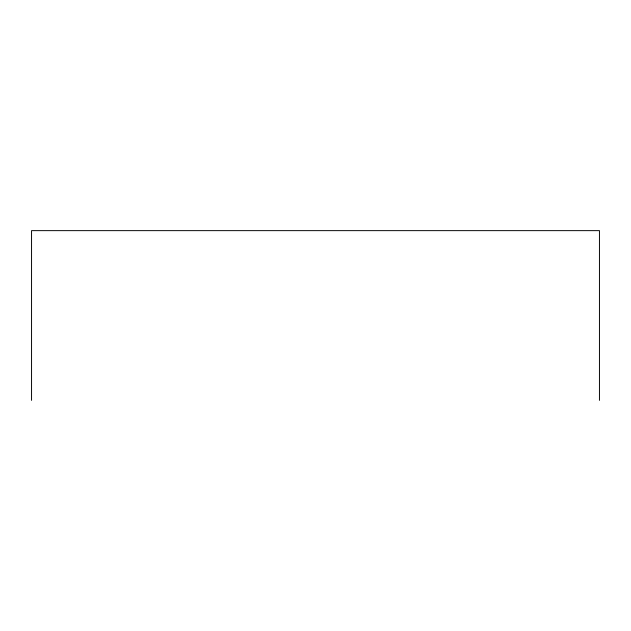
<?xml version="1.0" encoding="UTF-8"?>
<svg xmlns="http://www.w3.org/2000/svg" width="631" height="631" viewBox="0 0 631 631"><rect width="100%" height="100%" fill="white"/><g stroke="black" fill="none" stroke-linecap="round" stroke-linejoin="round"><path stroke-width="0.95" d="M599.45 400.362L599.45 230.638L31.55 230.638L31.55 400.362"/></g></svg>
